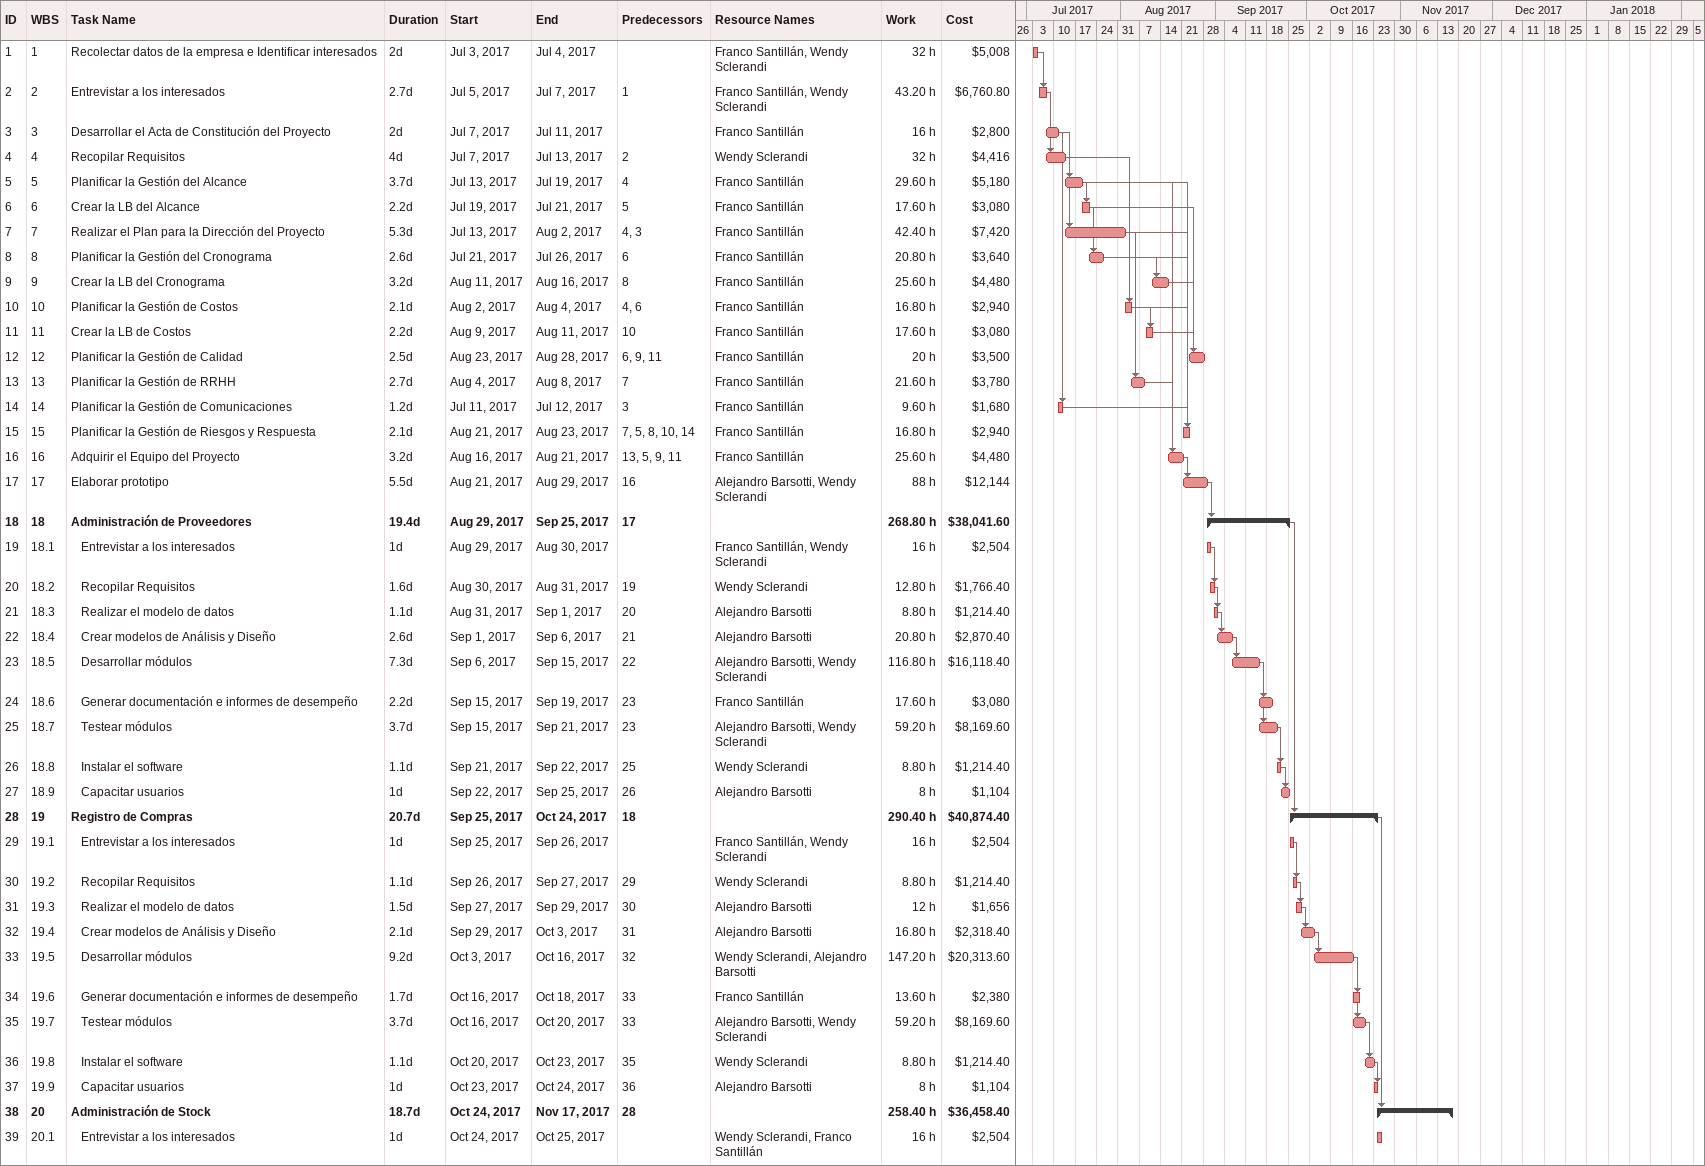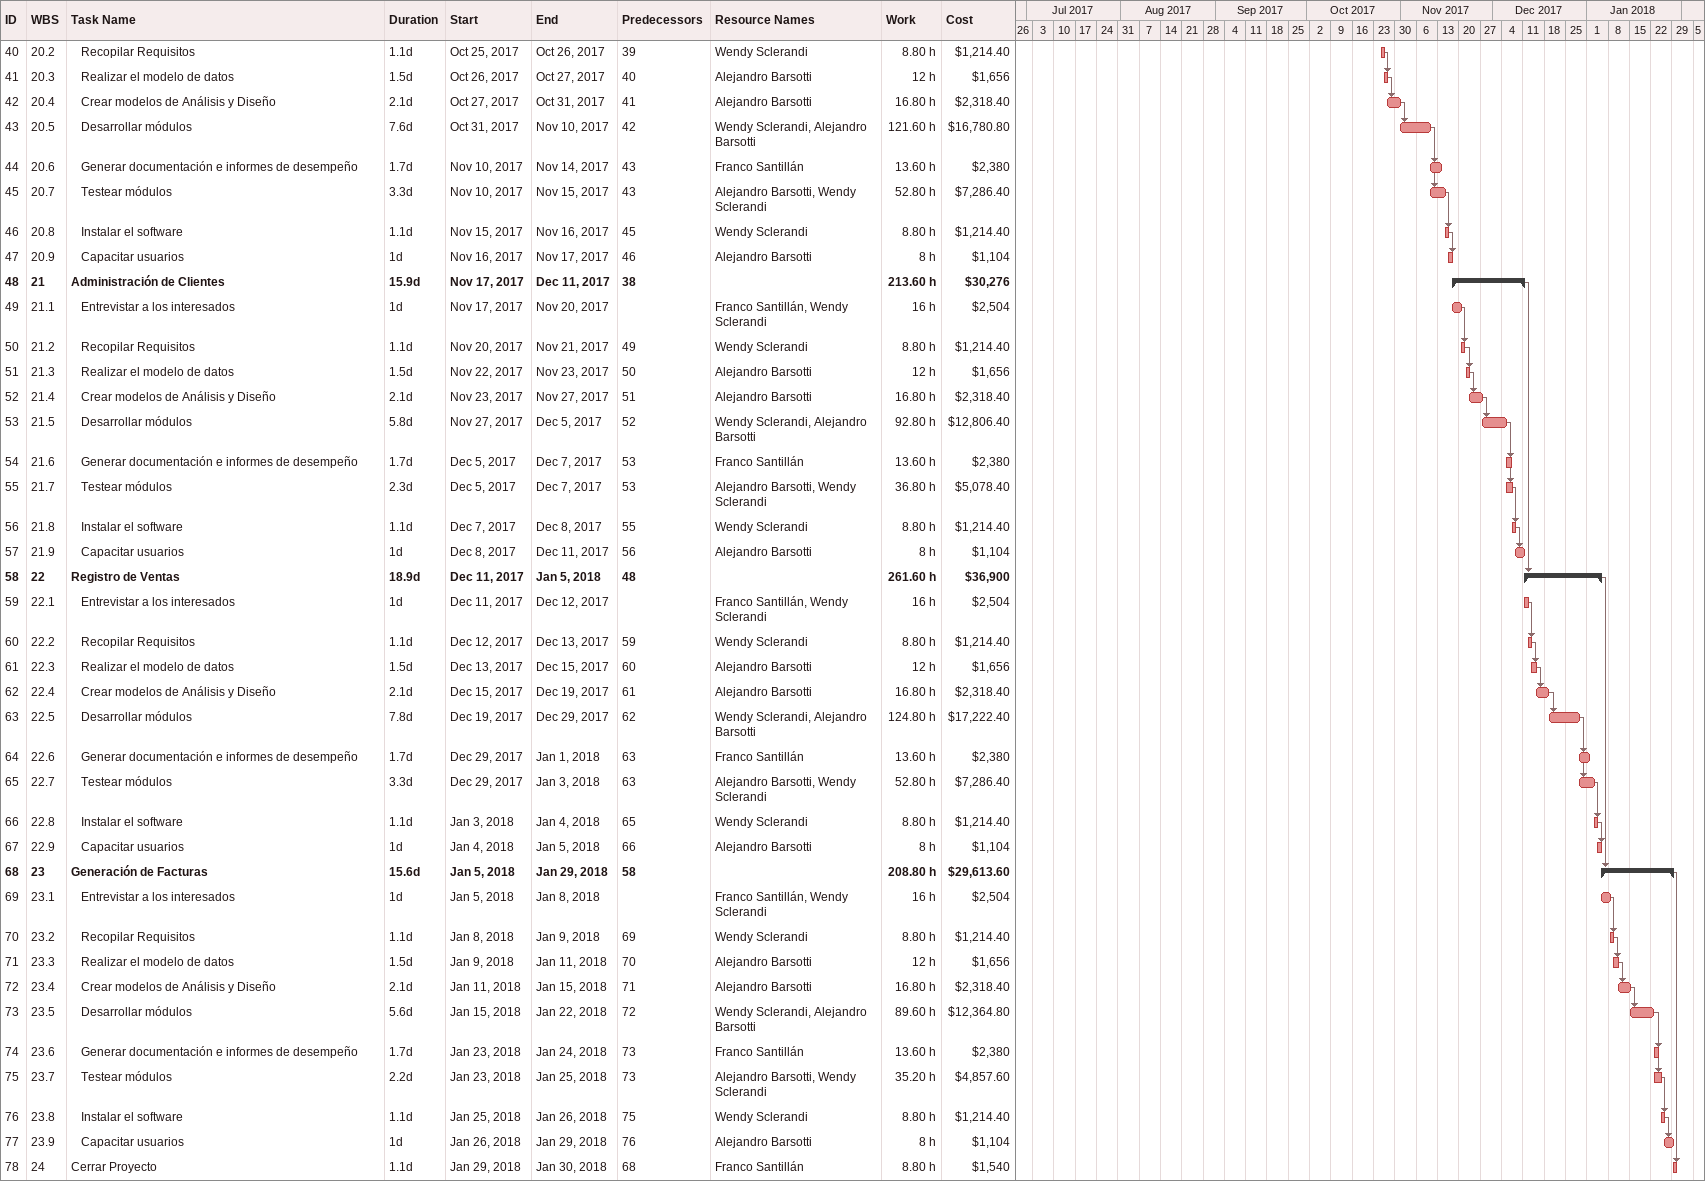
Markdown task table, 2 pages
| ID | WBS | Task | Duration | Start | Finish | Predecessors | Resources | Work (h) | Cost ($) |
|---|---|---|---|---|---|---|---|---|---|
| 1 | 1 | Recolectar datos de la empresa e Identificar interesados | 2d | 2017-07-03 | 2017-07-04 |  | Franco Santillán, Wendy Sclerandi | 32 | 5008 |
| 2 | 2 | Entrevistar a los interesados | 2.7d | 2017-07-05 | 2017-07-07 | 1 | Franco Santillán, Wendy Sclerandi | 43.20 | 6760.80 |
| 3 | 3 | Desarrollar el Acta de Constitución del Proyecto | 2d | 2017-07-07 | 2017-07-11 |  | Franco Santillán | 16 | 2800 |
| 4 | 4 | Recopilar Requisitos | 4d | 2017-07-07 | 2017-07-13 | 2 | Wendy Sclerandi | 32 | 4416 |
| 5 | 5 | Planificar la Gestión del Alcance | 3.7d | 2017-07-13 | 2017-07-19 | 4 | Franco Santillán | 29.60 | 5180 |
| 6 | 6 | Crear la LB del Alcance | 2.2d | 2017-07-19 | 2017-07-21 | 5 | Franco Santillán | 17.60 | 3080 |
| 7 | 7 | Realizar el Plan para la Dirección del Proyecto | 5.3d | 2017-07-13 | 2017-08-02 | 4, 3 | Franco Santillán | 42.40 | 7420 |
| 8 | 8 | Planificar la Gestión del Cronograma | 2.6d | 2017-07-21 | 2017-07-26 | 6 | Franco Santillán | 20.80 | 3640 |
| 9 | 9 | Crear la LB del Cronograma | 3.2d | 2017-08-11 | 2017-08-16 | 8 | Franco Santillán | 25.60 | 4480 |
| 10 | 10 | Planificar la Gestión de Costos | 2.1d | 2017-08-02 | 2017-08-04 | 4, 6 | Franco Santillán | 16.80 | 2940 |
| 11 | 11 | Crear la LB de Costos | 2.2d | 2017-08-09 | 2017-08-11 | 10 | Franco Santillán | 17.60 | 3080 |
| 12 | 12 | Planificar la Gestión de Calidad | 2.5d | 2017-08-23 | 2017-08-28 | 6, 9, 11 | Franco Santillán | 20 | 3500 |
| 13 | 13 | Planificar la Gestión de RRHH | 2.7d | 2017-08-04 | 2017-08-08 | 7 | Franco Santillán | 21.60 | 3780 |
| 14 | 14 | Planificar la Gestión de Comunicaciones | 1.2d | 2017-07-11 | 2017-07-12 | 3 | Franco Santillán | 9.60 | 1680 |
| 15 | 15 | Planificar la Gestión de Riesgos y Respuesta | 2.1d | 2017-08-21 | 2017-08-23 | 7, 5, 8, 10, 14 | Franco Santillán | 16.80 | 2940 |
| 16 | 16 | Adquirir el Equipo del Proyecto | 3.2d | 2017-08-16 | 2017-08-21 | 13, 5, 9, 11 | Franco Santillán | 25.60 | 4480 |
| 17 | 17 | Elaborar prototipo | 5.5d | 2017-08-21 | 2017-08-29 | 16 | Alejandro Barsotti, Wendy Sclerandi | 88 | 12144 |
| 18 | 18 | **Administración de Proveedores** | 19.4d | 2017-08-29 | 2017-09-25 | 17 |  | 268.80 | 38041.60 |
| 19 | 18.1 | Entrevistar a los interesados | 1d | 2017-08-29 | 2017-08-30 |  | Franco Santillán, Wendy Sclerandi | 16 | 2504 |
| 20 | 18.2 | Recopilar Requisitos | 1.6d | 2017-08-30 | 2017-08-31 | 19 | Wendy Sclerandi | 12.80 | 1766.40 |
| 21 | 18.3 | Realizar el modelo de datos | 1.1d | 2017-08-31 | 2017-09-01 | 20 | Alejandro Barsotti | 8.80 | 1214.40 |
| 22 | 18.4 | Crear modelos de Análisis y Diseño | 2.6d | 2017-09-01 | 2017-09-06 | 21 | Alejandro Barsotti | 20.80 | 2870.40 |
| 23 | 18.5 | Desarrollar módulos | 7.3d | 2017-09-06 | 2017-09-15 | 22 | Alejandro Barsotti, Wendy Sclerandi | 116.80 | 16118.40 |
| 24 | 18.6 | Generar documentación e informes de desempeño | 2.2d | 2017-09-15 | 2017-09-19 | 23 | Franco Santillán | 17.60 | 3080 |
| 25 | 18.7 | Testear módulos | 3.7d | 2017-09-15 | 2017-09-21 | 23 | Alejandro Barsotti, Wendy Sclerandi | 59.20 | 8169.60 |
| 26 | 18.8 | Instalar el software | 1.1d | 2017-09-21 | 2017-09-22 | 25 | Wendy Sclerandi | 8.80 | 1214.40 |
| 27 | 18.9 | Capacitar usuarios | 1d | 2017-09-22 | 2017-09-25 | 26 | Alejandro Barsotti | 8 | 1104 |
| 28 | 19 | **Registro de Compras** | 20.7d | 2017-09-25 | 2017-10-24 | 18 |  | 290.40 | 40874.40 |
| 29 | 19.1 | Entrevistar a los interesados | 1d | 2017-09-25 | 2017-09-26 |  | Franco Santillán, Wendy Sclerandi | 16 | 2504 |
| 30 | 19.2 | Recopilar Requisitos | 1.1d | 2017-09-26 | 2017-09-27 | 29 | Wendy Sclerandi | 8.80 | 1214.40 |
| 31 | 19.3 | Realizar el modelo de datos | 1.5d | 2017-09-27 | 2017-09-29 | 30 | Alejandro Barsotti | 12 | 1656 |
| 32 | 19.4 | Crear modelos de Análisis y Diseño | 2.1d | 2017-09-29 | 2017-10-03 | 31 | Alejandro Barsotti | 16.80 | 2318.40 |
| 33 | 19.5 | Desarrollar módulos | 9.2d | 2017-10-03 | 2017-10-16 | 32 | Wendy Sclerandi, Alejandro Barsotti | 147.20 | 20313.60 |
| 34 | 19.6 | Generar documentación e informes de desempeño | 1.7d | 2017-10-16 | 2017-10-18 | 33 | Franco Santillán | 13.60 | 2380 |
| 35 | 19.7 | Testear módulos | 3.7d | 2017-10-16 | 2017-10-20 | 33 | Alejandro Barsotti, Wendy Sclerandi | 59.20 | 8169.60 |
| 36 | 19.8 | Instalar el software | 1.1d | 2017-10-20 | 2017-10-23 | 35 | Wendy Sclerandi | 8.80 | 1214.40 |
| 37 | 19.9 | Capacitar usuarios | 1d | 2017-10-23 | 2017-10-24 | 36 | Alejandro Barsotti | 8 | 1104 |
| 38 | 20 | **Administración de Stock** | 18.7d | 2017-10-24 | 2017-11-17 | 28 |  | 258.40 | 36458.40 |
| 39 | 20.1 | Entrevistar a los interesados | 1d | 2017-10-24 | 2017-10-25 |  | Wendy Sclerandi, Franco Santillán | 16 | 2504 |
| 40 | 20.2 | Recopilar Requisitos | 1.1d | 2017-10-25 | 2017-10-26 | 39 | Wendy Sclerandi | 8.80 | 1214.40 |
| 41 | 20.3 | Realizar el modelo de datos | 1.5d | 2017-10-26 | 2017-10-27 | 40 | Alejandro Barsotti | 12 | 1656 |
| 42 | 20.4 | Crear modelos de Análisis y Diseño | 2.1d | 2017-10-27 | 2017-10-31 | 41 | Alejandro Barsotti | 16.80 | 2318.40 |
| 43 | 20.5 | Desarrollar módulos | 7.6d | 2017-10-31 | 2017-11-10 | 42 | Wendy Sclerandi, Alejandro Barsotti | 121.60 | 16780.80 |
| 44 | 20.6 | Generar documentación e informes de desempeño | 1.7d | 2017-11-10 | 2017-11-14 | 43 | Franco Santillán | 13.60 | 2380 |
| 45 | 20.7 | Testear módulos | 3.3d | 2017-11-10 | 2017-11-15 | 43 | Alejandro Barsotti, Wendy Sclerandi | 52.80 | 7286.40 |
| 46 | 20.8 | Instalar el software | 1.1d | 2017-11-15 | 2017-11-16 | 45 | Wendy Sclerandi | 8.80 | 1214.40 |
| 47 | 20.9 | Capacitar usuarios | 1d | 2017-11-16 | 2017-11-17 | 46 | Alejandro Barsotti | 8 | 1104 |
| 48 | 21 | **Administración de Clientes** | 15.9d | 2017-11-17 | 2017-12-11 | 38 |  | 213.60 | 30276 |
| 49 | 21.1 | Entrevistar a los interesados | 1d | 2017-11-17 | 2017-11-20 |  | Franco Santillán, Wendy Sclerandi | 16 | 2504 |
| 50 | 21.2 | Recopilar Requisitos | 1.1d | 2017-11-20 | 2017-11-21 | 49 | Wendy Sclerandi | 8.80 | 1214.40 |
| 51 | 21.3 | Realizar el modelo de datos | 1.5d | 2017-11-22 | 2017-11-23 | 50 | Alejandro Barsotti | 12 | 1656 |
| 52 | 21.4 | Crear modelos de Análisis y Diseño | 2.1d | 2017-11-23 | 2017-11-27 | 51 | Alejandro Barsotti | 16.80 | 2318.40 |
| 53 | 21.5 | Desarrollar módulos | 5.8d | 2017-11-27 | 2017-12-05 | 52 | Wendy Sclerandi, Alejandro Barsotti | 92.80 | 12806.40 |
| 54 | 21.6 | Generar documentación e informes de desempeño | 1.7d | 2017-12-05 | 2017-12-07 | 53 | Franco Santillán | 13.60 | 2380 |
| 55 | 21.7 | Testear módulos | 2.3d | 2017-12-05 | 2017-12-07 | 53 | Alejandro Barsotti, Wendy Sclerandi | 36.80 | 5078.40 |
| 56 | 21.8 | Instalar el software | 1.1d | 2017-12-07 | 2017-12-08 | 55 | Wendy Sclerandi | 8.80 | 1214.40 |
| 57 | 21.9 | Capacitar usuarios | 1d | 2017-12-08 | 2017-12-11 | 56 | Alejandro Barsotti | 8 | 1104 |
| 58 | 22 | **Registro de Ventas** | 18.9d | 2017-12-11 | 2018-01-05 | 48 |  | 261.60 | 36900 |
| 59 | 22.1 | Entrevistar a los interesados | 1d | 2017-12-11 | 2017-12-12 |  | Franco Santillán, Wendy Sclerandi | 16 | 2504 |
| 60 | 22.2 | Recopilar Requisitos | 1.1d | 2017-12-12 | 2017-12-13 | 59 | Wendy Sclerandi | 8.80 | 1214.40 |
| 61 | 22.3 | Realizar el modelo de datos | 1.5d | 2017-12-13 | 2017-12-15 | 60 | Alejandro Barsotti | 12 | 1656 |
| 62 | 22.4 | Crear modelos de Análisis y Diseño | 2.1d | 2017-12-15 | 2017-12-19 | 61 | Alejandro Barsotti | 16.80 | 2318.40 |
| 63 | 22.5 | Desarrollar módulos | 7.8d | 2017-12-19 | 2017-12-29 | 62 | Wendy Sclerandi, Alejandro Barsotti | 124.80 | 17222.40 |
| 64 | 22.6 | Generar documentación e informes de desempeño | 1.7d | 2017-12-29 | 2018-01-01 | 63 | Franco Santillán | 13.60 | 2380 |
| 65 | 22.7 | Testear módulos | 3.3d | 2017-12-29 | 2018-01-03 | 63 | Alejandro Barsotti, Wendy Sclerandi | 52.80 | 7286.40 |
| 66 | 22.8 | Instalar el software | 1.1d | 2018-01-03 | 2018-01-04 | 65 | Wendy Sclerandi | 8.80 | 1214.40 |
| 67 | 22.9 | Capacitar usuarios | 1d | 2018-01-04 | 2018-01-05 | 66 | Alejandro Barsotti | 8 | 1104 |
| 68 | 23 | **Generación de Facturas** | 15.6d | 2018-01-05 | 2018-01-29 | 58 |  | 208.80 | 29613.60 |
| 69 | 23.1 | Entrevistar a los interesados | 1d | 2018-01-05 | 2018-01-08 |  | Franco Santillán, Wendy Sclerandi | 16 | 2504 |
| 70 | 23.2 | Recopilar Requisitos | 1.1d | 2018-01-08 | 2018-01-09 | 69 | Wendy Sclerandi | 8.80 | 1214.40 |
| 71 | 23.3 | Realizar el modelo de datos | 1.5d | 2018-01-09 | 2018-01-11 | 70 | Alejandro Barsotti | 12 | 1656 |
| 72 | 23.4 | Crear modelos de Análisis y Diseño | 2.1d | 2018-01-11 | 2018-01-15 | 71 | Alejandro Barsotti | 16.80 | 2318.40 |
| 73 | 23.5 | Desarrollar módulos | 5.6d | 2018-01-15 | 2018-01-22 | 72 | Wendy Sclerandi, Alejandro Barsotti | 89.60 | 12364.80 |
| 74 | 23.6 | Generar documentación e informes de desempeño | 1.7d | 2018-01-23 | 2018-01-24 | 73 | Franco Santillán | 13.60 | 2380 |
| 75 | 23.7 | Testear módulos | 2.2d | 2018-01-23 | 2018-01-25 | 73 | Alejandro Barsotti, Wendy Sclerandi | 35.20 | 4857.60 |
| 76 | 23.8 | Instalar el software | 1.1d | 2018-01-25 | 2018-01-26 | 75 | Wendy Sclerandi | 8.80 | 1214.40 |
| 77 | 23.9 | Capacitar usuarios | 1d | 2018-01-26 | 2018-01-29 | 76 | Alejandro Barsotti | 8 | 1104 |
| 78 | 24 | Cerrar Proyecto | 1.1d | 2018-01-29 | 2018-01-30 | 68 | Franco Santillán | 8.80 | 1540 |
